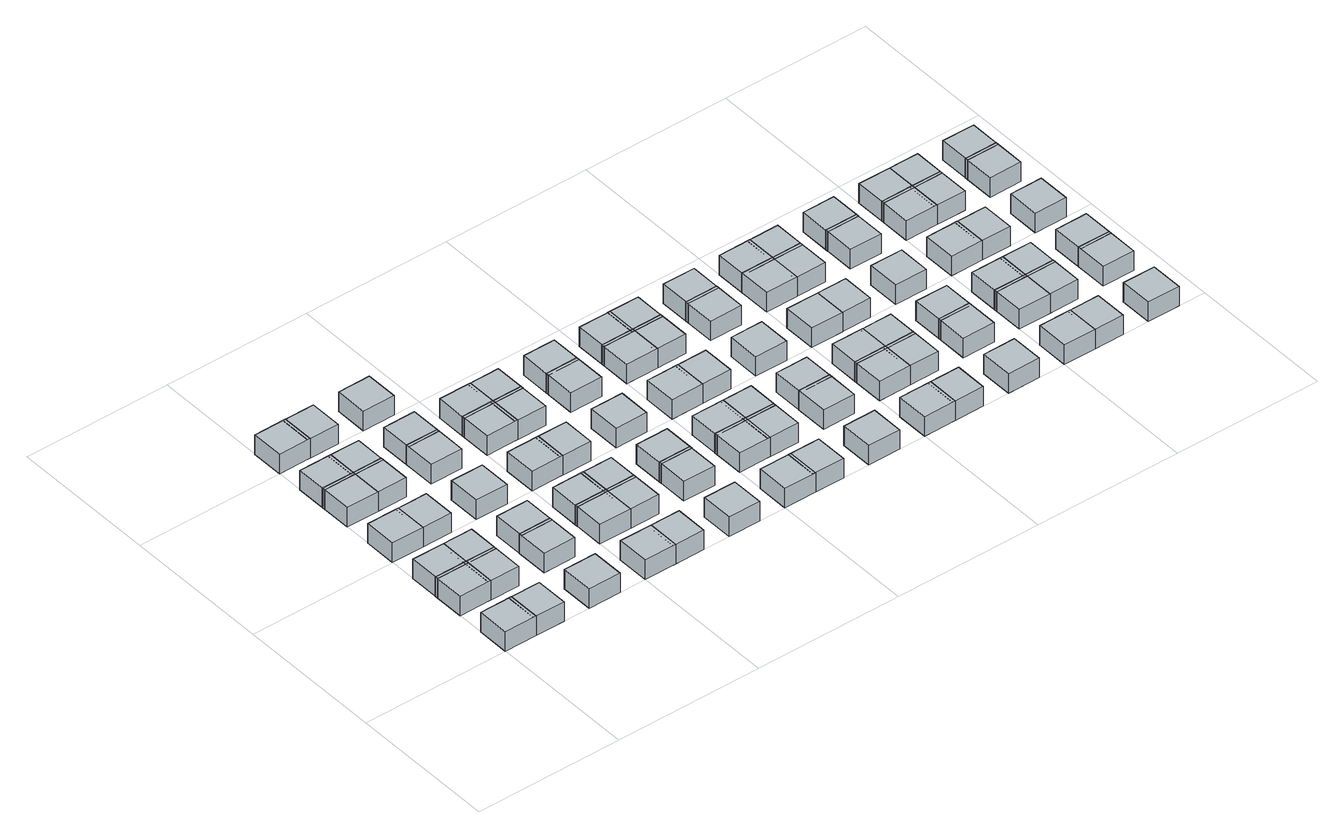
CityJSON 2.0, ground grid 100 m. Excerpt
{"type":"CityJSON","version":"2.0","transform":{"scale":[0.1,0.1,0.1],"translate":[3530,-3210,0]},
"CityObjects":{
"object1":{"type":"GenericCityObject","geometry":[{"type":"Solid","lod":"1","boundaries":[[[[0,1,2,3]],[[4,5,1,0]],[[5,6,2,1]],[[6,7,3,2]],[[7,4,0,3]],[[7,6,5,4]]]]}]},
"object2":{"type":"GenericCityObject","geometry":[{"type":"Solid","lod":"1","boundaries":[[[[8,9,10,11]],[[12,13,9,8]],[[13,14,10,9]],[[14,15,11,10]],[[15,12,8,11]],[[15,14,13,12]]]]}]},
"object3":{"type":"GenericCityObject","geometry":[{"type":"Solid","lod":"1","boundaries":[[[[16,17,18,19]],[[20,21,17,16]],[[21,22,18,17]],[[22,23,19,18]],[[23,20,16,19]],[[23,22,21,20]]]]}]},
"object4":{"type":"GenericCityObject","geometry":[{"type":"Solid","lod":"1","boundaries":[[[[24,25,26,27]],[[28,29,25,24]],[[29,30,26,25]],[[30,31,27,26]],[[31,28,24,27]],[[31,30,29,28]]]]}]},
"object5":{"type":"GenericCityObject","geometry":[{"type":"Solid","lod":"1","boundaries":[[[[32,33,34,35]],[[36,37,33,32]],[[37,38,34,33]],[[38,39,35,34]],[[39,36,32,35]],[[39,38,37,36]]]]}]},
"object6":{"type":"GenericCityObject","geometry":[{"type":"Solid","lod":"1","boundaries":[[[[40,41,42,43]],[[44,45,41,40]],[[45,46,42,41]],[[46,47,43,42]],[[47,44,40,43]],[[47,46,45,44]]]]}]},
"object7":{"type":"GenericCityObject","geometry":[{"type":"Solid","lod":"1","boundaries":[[[[48,49,50,51]],[[52,53,49,48]],[[53,54,50,49]],[[54,55,51,50]],[[55,52,48,51]],[[55,54,53,52]]]]}]},
"object8":{"type":"GenericCityObject","geometry":[{"type":"Solid","lod":"1","boundaries":[[[[56,57,58,59]],[[60,61,57,56]],[[61,62,58,57]],[[62,63,59,58]],[[63,60,56,59]],[[63,62,61,60]]]]}]},
"object9":{"type":"GenericCityObject","geometry":[{"type":"Solid","lod":"1","boundaries":[[[[64,65,66,67]],[[68,69,65,64]],[[69,70,66,65]],[[70,71,67,66]],[[71,68,64,67]],[[71,70,69,68]]]]}]},
"object10":{"type":"GenericCityObject","geometry":[{"type":"Solid","lod":"1","boundaries":[[[[72,73,74,75]],[[76,77,73,72]],[[77,78,74,73]],[[78,79,75,74]],[[79,76,72,75]],[[79,78,77,76]]]]}]},
"object11":{"type":"GenericCityObject","geometry":[{"type":"Solid","lod":"1","boundaries":[[[[80,81,82,83]],[[84,85,81,80]],[[85,86,82,81]],[[86,87,83,82]],[[87,84,80,83]],[[87,86,85,84]]]]}]},
"object12":{"type":"GenericCityObject","geometry":[{"type":"Solid","lod":"1","boundaries":[[[[88,89,90,91]],[[92,93,89,88]],[[93,94,90,89]],[[94,95,91,90]],[[95,92,88,91]],[[95,94,93,92]]]]}]},
"object13":{"type":"GenericCityObject","geometry":[{"type":"Solid","lod":"1","boundaries":[[[[96,97,98,99]],[[100,101,97,96]],[[101,102,98,97]],[[102,103,99,98]],[[103,100,96,99]],[[103,102,101,100]]]]}]},
"object14":{"type":"GenericCityObject","geometry":[{"type":"Solid","lod":"1","boundaries":[[[[104,105,106,107]],[[108,109,105,104]],[[109,110,106,105]],[[110,111,107,106]],[[111,108,104,107]],[[111,110,109,108]]]]}]},
"object15":{"type":"GenericCityObject","geometry":[{"type":"Solid","lod":"1","boundaries":[[[[112,113,114,115]],[[116,117,113,112]],[[117,118,114,113]],[[118,119,115,114]],[[119,116,112,115]],[[119,118,117,116]]]]}]},
"object16":{"type":"GenericCityObject","geometry":[{"type":"Solid","lod":"1","boundaries":[[[[120,121,122,123]],[[124,125,121,120]],[[125,126,122,121]],[[126,127,123,122]],[[127,124,120,123]],[[127,126,125,124]]]]}]},
"object17":{"type":"GenericCityObject","geometry":[{"type":"Solid","lod":"1","boundaries":[[[[128,129,130,131]],[[132,133,129,128]],[[133,134,130,129]],[[134,135,131,130]],[[135,132,128,131]],[[135,134,133,132]]]]}]},
"object18":{"type":"GenericCityObject","geometry":[{"type":"Solid","lod":"1","boundaries":[[[[136,137,138,139]],[[140,141,137,136]],[[141,142,138,137]],[[142,143,139,138]],[[143,140,136,139]],[[143,142,141,140]]]]}]},
"object19":{"type":"GenericCityObject","geometry":[{"type":"Solid","lod":"1","boundaries":[[[[144,145,146,147]],[[148,149,145,144]],[[149,150,146,145]],[[150,151,147,146]],[[151,148,144,147]],[[151,150,149,148]]]]}]},
"object20":{"type":"GenericCityObject","geometry":[{"type":"Solid","lod":"1","boundaries":[[[[152,153,154,155]],[[156,157,153,152]],[[157,158,154,153]],[[158,159,155,154]],[[159,156,152,155]],[[159,158,157,156]]]]}]},
"object21":{"type":"GenericCityObject","geometry":[{"type":"Solid","lod":"1","boundaries":[[[[160,161,162,163]],[[164,165,161,160]],[[165,166,162,161]],[[166,167,163,162]],[[167,164,160,163]],[[167,166,165,164]]]]}]},
"object22":{"type":"GenericCityObject","geometry":[{"type":"Solid","lod":"1","boundaries":[[[[168,169,170,171]],[[172,173,169,168]],[[173,174,170,169]],[[174,175,171,170]],[[175,172,168,171]],[[175,174,173,172]]]]}]},
"object23":{"type":"GenericCityObject","geometry":[{"type":"Solid","lod":"1","boundaries":[[[[176,177,178,179]],[[180,181,177,176]],[[181,182,178,177]],[[182,183,179,178]],[[183,180,176,179]],[[183,182,181,180]]]]}]},
"object24":{"type":"GenericCityObject","geometry":[{"type":"Solid","lod":"1","boundaries":[[[[184,185,186,187]],[[188,189,185,184]],[[189,190,186,185]],[[190,191,187,186]],[[191,188,184,187]],[[191,190,189,188]]]]}]},
"object25":{"type":"GenericCityObject","geometry":[{"type":"Solid","lod":"1","boundaries":[[[[192,193,194,195]],[[196,197,193,192]],[[197,198,194,193]],[[198,199,195,194]],[[199,196,192,195]],[[199,198,197,196]]]]}]},
"object26":{"type":"GenericCityObject","geometry":[{"type":"Solid","lod":"1","boundaries":[[[[200,201,202,203]],[[204,205,201,200]],[[205,206,202,201]],[[206,207,203,202]],[[207,204,200,203]],[[207,206,205,204]]]]}]},
"object27":{"type":"GenericCityObject","geometry":[{"type":"Solid","lod":"1","boundaries":[[[[208,209,210,211]],[[212,213,209,208]],[[213,214,210,209]],[[214,215,211,210]],[[215,212,208,211]],[[215,214,213,212]]]]}]},
"object28":{"type":"GenericCityObject","geometry":[{"type":"Solid","lod":"1","boundaries":[[[[216,217,218,219]],[[220,221,217,216]],[[221,222,218,217]],[[222,223,219,218]],[[223,220,216,219]],[[223,222,221,220]]]]}]},
"object29":{"type":"GenericCityObject","geometry":[{"type":"Solid","lod":"1","boundaries":[[[[224,225,226,227]],[[228,229,225,224]],[[229,230,226,225]],[[230,231,227,226]],[[231,228,224,227]],[[231,230,229,228]]]]}]},
"object30":{"type":"GenericCityObject","geometry":[{"type":"Solid","lod":"1","boundaries":[[[[232,233,234,235]],[[236,237,233,232]],[[237,238,234,233]],[[238,239,235,234]],[[239,236,232,235]],[[239,238,237,236]]]]}]},
"object31":{"type":"GenericCityObject","geometry":[{"type":"Solid","lod":"1","boundaries":[[[[240,241,242,243]],[[244,245,241,240]],[[245,246,242,241]],[[246,247,243,242]],[[247,244,240,243]],[[247,246,245,244]]]]}]},
"object32":{"type":"GenericCityObject","geometry":[{"type":"Solid","lod":"1","boundaries":[[[[248,249,250,251]],[[252,253,249,248]],[[253,254,250,249]],[[254,255,251,250]],[[255,252,248,251]],[[255,254,253,252]]]]}]},
"object33":{"type":"GenericCityObject","geometry":[{"type":"Solid","lod":"1","boundaries":[[[[256,257,258,259]],[[260,261,257,256]],[[261,262,258,257]],[[262,263,259,258]],[[263,260,256,259]],[[263,262,261,260]]]]}]},
"object34":{"type":"GenericCityObject","geometry":[{"type":"Solid","lod":"1","boundaries":[[[[264,265,266,267]],[[268,269,265,264]],[[269,270,266,265]],[[270,271,267,266]],[[271,268,264,267]],[[271,270,269,268]]]]}]},
"object35":{"type":"GenericCityObject","geometry":[{"type":"Solid","lod":"1","boundaries":[[[[272,273,274,275]],[[276,277,273,272]],[[277,278,274,273]],[[278,279,275,274]],[[279,276,272,275]],[[279,278,277,276]]]]}]},
"object36":{"type":"GenericCityObject","geometry":[{"type":"Solid","lod":"1","boundaries":[[[[280,281,282,283]],[[284,285,281,280]],[[285,286,282,281]],[[286,287,283,282]],[[287,284,280,283]],[[287,286,285,284]]]]}]},
"object37":{"type":"GenericCityObject","geometry":[{"type":"Solid","lod":"1","boundaries":[[[[288,289,290,291]],[[292,293,289,288]],[[293,294,290,289]],[[294,295,291,290]],[[295,292,288,291]],[[295,294,293,292]]]]}]},
"object38":{"type":"GenericCityObject","geometry":[{"type":"Solid","lod":"1","boundaries":[[[[296,297,298,299]],[[300,301,297,296]],[[301,302,298,297]],[[302,303,299,298]],[[303,300,296,299]],[[303,302,301,300]]]]}]},
"object39":{"type":"GenericCityObject","geometry":[{"type":"Solid","lod":"1","boundaries":[[[[304,305,306,307]],[[308,309,305,304]],[[309,310,306,305]],[[310,311,307,306]],[[311,308,304,307]],[[311,310,309,308]]]]}]},
"object40":{"type":"GenericCityObject","geometry":[{"type":"Solid","lod":"1","boundaries":[[[[312,313,314,315]],[[316,317,313,312]],[[317,318,314,313]],[[318,319,315,314]],[[319,316,312,315]],[[319,318,317,316]]]]}]},
"object41":{"type":"GenericCityObject","geometry":[{"type":"Solid","lod":"1","boundaries":[[[[320,321,322,323]],[[324,325,321,320]],[[325,326,322,321]],[[326,327,323,322]],[[327,324,320,323]],[[327,326,325,324]]]]}]},
"object42":{"type":"GenericCityObject","geometry":[{"type":"Solid","lod":"1","boundaries":[[[[328,329,330,331]],[[332,333,329,328]],[[333,334,330,329]],[[334,335,331,330]],[[335,332,328,331]],[[335,334,333,332]]]]}]},
"object43":{"type":"GenericCityObject","geometry":[{"type":"Solid","lod":"1","boundaries":[[[[336,337,338,339]],[[340,341,337,336]],[[341,342,338,337]],[[342,343,339,338]],[[343,340,336,339]],[[343,342,341,340]]]]}]},
"object44":{"type":"GenericCityObject","geometry":[{"type":"Solid","lod":"1","boundaries":[[[[344,345,346,347]],[[348,349,345,344]],[[349,350,346,345]],[[350,351,347,346]],[[351,348,344,347]],[[351,350,349,348]]]]}]},
"object45":{"type":"GenericCityObject","geometry":[{"type":"Solid","lod":"1","boundaries":[[[[352,353,354,355]],[[356,357,353,352]],[[357,358,354,353]],[[358,359,355,354]],[[359,356,352,355]],[[359,358,357,356]]]]}]},
"object46":{"type":"GenericCityObject","geometry":[{"type":"Solid","lod":"1","boundaries":[[[[360,361,362,363]],[[364,365,361,360]],[[365,366,362,361]],[[366,367,363,362]],[[367,364,360,363]],[[367,366,365,364]]]]}]},
"object47":{"type":"GenericCityObject","geometry":[{"type":"Solid","lod":"1","boundaries":[[[[368,369,370,371]],[[372,373,369,368]],[[373,374,370,369]],[[374,375,371,370]],[[375,372,368,371]],[[375,374,373,372]]]]}]},
"object48":{"type":"GenericCityObject","geometry":[{"type":"Solid","lod":"1","boundaries":[[[[376,377,378,379]],[[380,381,377,376]],[[381,382,378,377]],[[382,383,379,378]],[[383,380,376,379]],[[383,382,381,380]]]]}]},
"object49":{"type":"GenericCityObject","geometry":[{"type":"Solid","lod":"1","boundaries":[[[[384,385,386,387]],[[388,389,385,384]],[[389,390,386,385]],[[390,391,387,386]],[[391,388,384,387]],[[391,390,389,388]]]]}]},
"object50":{"type":"GenericCityObject","geometry":[{"type":"Solid","lod":"1","boundaries":[[[[392,393,394,395]],[[396,397,393,392]],[[397,398,394,393]],[[398,399,395,394]],[[399,396,392,395]],[[399,398,397,396]]]]}]},
"object51":{"type":"GenericCityObject","geometry":[{"type":"Solid","lod":"1","boundaries":[[[[400,401,402,403]],[[404,405,401,400]],[[405,406,402,401]],[[406,407,403,402]],[[407,404,400,403]],[[407,406,405,404]]]]}]},
"object52":{"type":"GenericCityObject","geometry":[{"type":"Solid","lod":"1","boundaries":[[[[408,409,410,411]],[[412,413,409,408]],[[413,414,410,409]],[[414,415,411,410]],[[415,412,408,411]],[[415,414,413,412]]]]}]},
"object53":{"type":"GenericCityObject","geometry":[{"type":"Solid","lod":"1","boundaries":[[[[416,417,418,419]],[[420,421,417,416]],[[421,422,418,417]],[[422,423,419,418]],[[423,420,416,419]],[[423,422,421,420]]]]}]},
"object54":{"type":"GenericCityObject","geometry":[{"type":"Solid","lod":"1","boundaries":[[[[424,425,426,427]],[[428,429,425,424]],[[429,430,426,425]],[[430,431,427,426]],[[431,428,424,427]],[[431,430,429,428]]]]}]},
"object55":{"type":"GenericCityObject","geometry":[{"type":"Solid","lod":"1","boundaries":[[[[432,433,434,435]],[[436,437,433,432]],[[437,438,434,433]],[[438,439,435,434]],[[439,436,432,435]],[[439,438,437,436]]]]}]},
"object56":{"type":"GenericCityObject","geometry":[{"type":"Solid","lod":"1","boundaries":[[[[440,441,442,443]],[[444,445,441,440]],[[445,446,442,441]],[[446,447,443,442]],[[447,444,440,443]],[[447,446,445,444]]]]}]},
"object57":{"type":"GenericCityObject","geometry":[{"type":"Solid","lod":"1","boundaries":[[[[448,449,450,451]],[[452,453,449,448]],[[453,454,450,449]],[[454,455,451,450]],[[455,452,448,451]],[[455,454,453,452]]]]}]},
"object58":{"type":"GenericCityObject","geometry":[{"type":"Solid","lod":"1","boundaries":[[[[456,457,458,459]],[[460,461,457,456]],[[461,462,458,457]],[[462,463,459,458]],[[463,460,456,459]],[[463,462,461,460]]]]}]},
"object59":{"type":"GenericCityObject","geometry":[{"type":"Solid","lod":"1","boundaries":[[[[464,465,466,467]],[[468,469,465,464]],[[469,470,466,465]],[[470,471,467,466]],[[471,468,464,467]],[[471,470,469,468]]]]}]},
"object60":{"type":"GenericCityObject","geometry":[{"type":"Solid","lod":"1","boundaries":[[[[472,473,474,475]],[[476,477,473,472]],[[477,478,474,473]],[[478,479,475,474]],[[479,476,472,475]],[[479,478,477,476]]]]}]},
"object61":{"type":"GenericCityObject","geometry":[{"type":"Solid","lod":"1","boundaries":[[[[480,481,482,483]],[[484,485,481,480]],[[485,486,482,481]],[[486,487,483,482]],[[487,484,480,483]],[[487,486,485,484]]]]}]},
"object62":{"type":"GenericCityObject","geometry":[{"type":"Solid","lod":"1","boundaries":[[[[488,489,490,491]],[[492,493,489,488]],[[493,494,490,489]],[[494,495,491,490]],[[495,492,488,491]],[[495,494,493,492]]]]}]},
"object63":{"type":"GenericCityObject","geometry":[{"type":"Solid","lod":"1","boundaries":[[[[496,497,498,499]],[[500,501,497,496]],[[501,502,498,497]],[[502,503,499,498]],[[503,500,496,499]],[[503,502,501,500]]]]}]},
"object64":{"type":"GenericCityObject","geometry":[{"type":"Solid","lod":"1","boundaries":[[[[504,505,506,507]],[[508,509,505,504]],[[509,510,506,505]],[[510,511,507,506]],[[511,508,504,507]],[[511,510,509,508]]]]}]},
"object65":{"type":"GenericCityObject","geometry":[{"type":"Solid","lod":"1","boundaries":[[[[512,513,514,515]],[[516,517,513,512]],[[517,518,514,513]],[[518,519,515,514]],[[519,516,512,515]],[[519,518,517,516]]]]}]},
"object66":{"type":"GenericCityObject","geometry":[{"type":"Solid","lod":"1","boundaries":[[[[520,521,522,523]],[[524,525,521,520]],[[525,526,522,521]],[[526,527,523,522]],[[527,524,520,523]],[[527,526,525,524]]]]}]},
"object67":{"type":"GenericCityObject","geometry":[{"type":"Solid","lod":"1","boundaries":[[[[528,529,530,531]],[[532,533,529,528]],[[533,534,530,529]],[[534,535,531,530]],[[535,532,528,531]],[[535,534,533,532]]]]}]},
"object68":{"type":"GenericCityObject","geometry":[{"type":"Solid","lod":"1","boundaries":[[[[536,537,538,539]],[[540,541,537,536]],[[541,542,538,537]],[[542,543,539,538]],[[543,540,536,539]],[[543,542,541,540]]]]}]},
"object69":{"type":"GenericCityObject","geometry":[{"type":"Solid","lod":"1","boundaries":[[[[544,545,546,547]],[[548,549,545,544]],[[549,550,546,545]],[[550,551,547,546]],[[551,548,544,547]],[[551,550,549,548]]]]}]},
"object70":{"type":"GenericCityObject","geometry":[{"type":"Solid","lod":"1","boundaries":[[[[552,553,554,555]],[[556,557,553,552]],[[557,558,554,553]],[[558,559,555,554]],[[559,556,552,555]],[[559,558,557,556]]]]}]},
"object71":{"type":"GenericCityObject","geometry":[{"type":"Solid","lod":"1","boundaries":[[[[560,561,562,563]],[[564,565,561,560]],[[565,566,562,561]],[[566,567,563,562]],[[567,564,560,563]],[[567,566,565,564]]]]}]},
"object72":{"type":"GenericCityObject","geometry":[{"type":"Solid","lod":"1","boundaries":[[[[568,569,570,571]],[[572,573,569,568]],[[573,574,570,569]],[[574,575,571,570]],[[575,572,568,571]],[[575,574,573,572]]]]}]},
"object73":{"type":"GenericCityObject","geometry":[{"type":"Solid","lod":"1","boundaries":[[[[576,577,578,579]],[[580,581,577,576]],[[581,582,578,577]],[[582,583,579,578]],[[583,580,576,579]],[[583,582,581,580]]]]}]},
"object74":{"type":"GenericCityObject","geometry":[{"type":"Solid","lod":"1","boundaries":[[[[584,585,586,587]],[[588,589,585,584]],[[589,590,586,585]],[[590,591,587,586]],[[591,588,584,587]],[[591,590,589,588]]]]}]},
"object75":{"type":"GenericCityObject","geometry":[{"type":"Solid","lod":"1","boundaries":[[[[592,593,594,595]],[[596,597,593,592]],[[597,598,594,593]],[[598,599,595,594]],[[599,596,592,595]],[[599,598,597,596]]]]}]},
"object76":{"type":"GenericCityObject","geometry":[{"type":"Solid","lod":"1","boundaries":[[[[600,601,602,603]],[[604,605,601,600]],[[605,606,602,601]],[[606,607,603,602]],[[607,604,600,603]],[[607,606,605,604]]]]}]},
"object77":{"type":"GenericCityObject","geometry":[{"type":"Solid","lod":"1","boundaries":[[[[608,609,610,611]],[[612,613,609,608]],[[613,614,610,609]],[[614,615,611,610]],[[615,612,608,611]],[[615,614,613,612]]]]}]},
"object78":{"type":"GenericCityObject","geometry":[{"type":"Solid","lod":"1","boundaries":[[[[616,617,618,619]],[[620,621,617,616]],[[621,622,618,617]],[[622,623,619,618]],[[623,620,616,619]],[[623,622,621,620]]]]}]},
"object79":{"type":"GenericCityObject","geometry":[{"type":"Solid","lod":"1","boundaries":[[[[624,625,626,627]],[[628,629,625,624]],[[629,630,626,625]],[[630,631,627,626]],[[631,628,624,627]],[[631,630,629,628]]]]}]},
"object80":{"type":"GenericCityObject","geometry":[{"type":"Solid","lod":"1","boundaries":[[[[632,633,634,635]],[[636,637,633,632]],[[637,638,634,633]],[[638,639,635,634]],[[639,636,632,635]],[[639,638,637,636]]]]}]},
"object81":{"type":"GenericCityObject","geometry":[{"type":"Solid","lod":"1","boundaries":[[[[640,641,642,643]],[[644,645,641,640]],[[645,646,642,641]],[[646,647,643,642]],[[647,644,640,643]],[[647,646,645,644]]]]}]},
"object82":{"type":"GenericCityObject","geometry":[{"type":"Solid","lod":"1","boundaries":[[[[648,649,650,651]],[[652,653,649,648]],[[653,654,650,649]],[[654,655,651,650]],[[655,652,648,651]],[[655,654,653,652]]]]}]},
"object83":{"type":"GenericCityObject","geometry":[{"type":"Solid","lod":"1","boundaries":[[[[656,657,658,659]],[[660,661,657,656]],[[661,662,658,657]],[[662,663,659,658]],[[663,660,656,659]],[[663,662,661,660]]]]}]},
"object84":{"type":"GenericCityObject","geometry":[{"type":"Solid","lod":"1","boundaries":[[[[664,665,666,667]],[[668,669,665,664]],[[669,670,666,665]],[[670,671,667,666]],[[671,668,664,667]],[[671,670,669,668]]]]}]},
"object85":{"type":"GenericCityObject","geometry":[{"type":"Solid","lod":"1","boundaries":[[[[672,673,674,675]],[[676,677,673,672]],[[677,678,674,673]],[[678,679,675,674]],[[679,676,672,675]],[[679,678,677,676]]]]}]},
"object86":{"type":"GenericCityObject","geometry":[{"type":"Solid","lod":"1","boundaries":[[[[680,681,682,683]],[[684,685,681,680]],[[685,686,682,681]],[[686,687,683,682]],[[687,684,680,683]],[[687,686,685,684]]]]}]},
"object87":{"type":"GenericCityObject","geometry":[{"type":"Solid","lod":"1","boundaries":[[[[688,689,690,691]],[[692,693,689,688]],[[693,694,690,689]],[[694,695,691,690]],[[695,692,688,691]],[[695,694,693,692]]]]}]},
"object88":{"type":"GenericCityObject","geometry":[{"type":"Solid","lod":"1","boundaries":[[[[696,697,698,699]],[[700,701,697,696]],[[701,702,698,697]],[[702,703,699,698]],[[703,700,696,699]],[[703,702,701,700]]]]}]},
"object89":{"type":"GenericCityObject","geometry":[{"type":"Solid","lod":"1","boundaries":[[[[704,705,706,707]],[[708,709,705,704]],[[709,710,706,705]],[[710,711,707,706]],[[711,708,704,707]],[[711,710,709,708]]]]}]},
"object90":{"type":"GenericCityObject","geometry":[{"type":"Solid","lod":"1","boundaries":[[[[712,713,714,715]],[[716,717,713,712]],[[717,718,714,713]],[[718,719,715,714]],[[719,716,712,715]],[[719,718,717,716]]]]}]},
"object91":{"type":"GenericCityObject","geometry":[{"type":"Solid","lod":"1","boundaries":[[[[720,721,722,723]],[[724,725,721,720]],[[725,726,722,721]],[[726,727,723,722]],[[727,724,720,723]],[[727,726,725,724]]]]}]},
"object92":{"type":"GenericCityObject","geometry":[{"type":"Solid","lod":"1","boundaries":[[[[728,729,730,731]],[[732,733,729,728]],[[733,734,730,729]],[[734,735,731,730]],[[735,732,728,731]],[[735,734,733,732]]]]}]},
"object93":{"type":"GenericCityObject","geometry":[{"type":"Solid","lod":"1","boundaries":[[[[736,737,738,739]],[[740,741,737,736]],[[741,742,738,737]],[[742,743,739,738]],[[743,740,736,739]],[[743,742,741,740]]]]}]}
},
"vertices":[
[0,0,0],[220,0,0],[220,220,0],[0,220,0],[0,0,140],[220,0,140],[220,220,140],[0,220,140],
[0,400,0],[220,400,0],[220,620,0],[0,620,0],[0,400,140],[220,400,140],[220,620,140],[0,620,140],
[0,600,0],[220,600,0],[220,820,0],[0,820,0],[0,600,140],[220,600,140],[220,820,140],[0,820,140],
[200,0,0],[420,0,0],[420,220,0],[200,220,0],[200,0,140],[420,0,140],[420,220,140],[200,220,140],
[0,1000,0],[220,1000,0],[220,1220,0],[0,1220,0],[0,1000,140],[220,1000,140],[220,1220,140],[0,1220,140],
[200,400,0],[420,400,0],[420,620,0],[200,620,0],[200,400,140],[420,400,140],[420,620,140],[200,620,140],
[200,600,0],[420,600,0],[420,820,0],[200,820,0],[200,600,140],[420,600,140],[420,820,140],[200,820,140],
[0,1400,0],[220,1400,0],[220,1620,0],[0,1620,0],[0,1400,140],[220,1400,140],[220,1620,140],[0,1620,140],
[0,1600,0],[220,1600,0],[220,1820,0],[0,1820,0],[0,1600,140],[220,1600,140],[220,1820,140],[0,1820,140],
[200,1000,0],[420,1000,0],[420,1220,0],[200,1220,0],[200,1000,140],[420,1000,140],[420,1220,140],[200,1220,140],
[600,0,0],[820,0,0],[820,220,0],[600,220,0],[600,0,140],[820,0,140],[820,220,140],[600,220,140],
[0,2000,0],[220,2000,0],[220,2220,0],[0,2220,0],[0,2000,140],[220,2000,140],[220,2220,140],[0,2220,140],
[200,1400,0],[420,1400,0],[420,1620,0],[200,1620,0],[200,1400,140],[420,1400,140],[420,1620,140],[200,1620,140],
[200,1600,0],[420,1600,0],[420,1820,0],[200,1820,0],[200,1600,140],[420,1600,140],[420,1820,140],[200,1820,140],
[600,400,0],[820,400,0],[820,620,0],[600,620,0],[600,400,140],[820,400,140],[820,620,140],[600,620,140],
[600,600,0],[820,600,0],[820,820,0],[600,820,0],[600,600,140],[820,600,140],[820,820,140],[600,820,140],
[200,2000,0],[420,2000,0],[420,2220,0],[200,2220,0],[200,2000,140],[420,2000,140],[420,2220,140],[200,2220,140],
[600,1000,0],[820,1000,0],[820,1220,0],[600,1220,0],[600,1000,140],[820,1000,140],[820,1220,140],[600,1220,140],
[1000,0,0],[1220,0,0],[1220,220,0],[1000,220,0],[1000,0,140],[1220,0,140],[1220,220,140],[1000,220,140],
[600,1400,0],[820,1400,0],[820,1620,0],[600,1620,0],[600,1400,140],[820,1400,140],[820,1620,140],[600,1620,140],
[600,1600,0],[820,1600,0],[820,1820,0],[600,1820,0],[600,1600,140],[820,1600,140],[820,1820,140],[600,1820,140],
[1000,400,0],[1220,400,0],[1220,620,0],[1000,620,0],[1000,400,140],[1220,400,140],[1220,620,140],[1000,620,140],
[1000,600,0],[1220,600,0],[1220,820,0],[1000,820,0],[1000,600,140],[1220,600,140],[1220,820,140],[1000,820,140],
[1200,0,0],[1420,0,0],[1420,220,0],[1200,220,0],[1200,0,140],[1420,0,140],[1420,220,140],[1200,220,140],
[600,2000,0],[820,2000,0],[820,2220,0],[600,2220,0],[600,2000,140],[820,2000,140],[820,2220,140],[600,2220,140],
[1000,1000,0],[1220,1000,0],[1220,1220,0],[1000,1220,0],[1000,1000,140],[1220,1000,140],[1220,1220,140],[1000,1220,140],
[1200,400,0],[1420,400,0],[1420,620,0],[1200,620,0],[1200,400,140],[1420,400,140],[1420,620,140],[1200,620,140],
[1200,600,0],[1420,600,0],[1420,820,0],[1200,820,0],[1200,600,140],[1420,600,140],[1420,820,140],[1200,820,140],
[1000,1400,0],[1220,1400,0],[1220,1620,0],[1000,1620,0],[1000,1400,140],[1220,1400,140],[1220,1620,140],[1000,1620,140],
[1000,1600,0],[1220,1600,0],[1220,1820,0],[1000,1820,0],[1000,1600,140],[1220,1600,140],[1220,1820,140],[1000,1820,140],
[1200,1000,0],[1420,1000,0],[1420,1220,0],[1200,1220,0],[1200,1000,140],[1420,1000,140],[1420,1220,140],[1200,1220,140],
[1600,0,0],[1820,0,0],[1820,220,0],[1600,220,0],[1600,0,140],[1820,0,140],[1820,220,140],[1600,220,140],
[1200,1400,0],[1420,1400,0],[1420,1620,0],[1200,1620,0],[1200,1400,140],[1420,1400,140],[1420,1620,140],[1200,1620,140],
[1200,1600,0],[1420,1600,0],[1420,1820,0],[1200,1820,0],[1200,1600,140],[1420,1600,140],[1420,1820,140],[1200,1820,140],
[1600,400,0],[1820,400,0],[1820,620,0],[1600,620,0],[1600,400,140],[1820,400,140],[1820,620,140],[1600,620,140],
[1600,600,0],[1820,600,0],[1820,820,0],[1600,820,0],[1600,600,140],[1820,600,140],[1820,820,140],[1600,820,140],
[1600,1000,0],[1820,1000,0],[1820,1220,0],[1600,1220,0],[1600,1000,140],[1820,1000,140],[1820,1220,140],[1600,1220,140],
[2000,0,0],[2220,0,0],[2220,220,0],[2000,220,0],[2000,0,140],[2220,0,140],[2220,220,140],[2000,220,140],
[1600,1400,0],[1820,1400,0],[1820,1620,0],[1600,1620,0],[1600,1400,140],[1820,1400,140],[1820,1620,140],[1600,1620,140],
[1600,1600,0],[1820,1600,0],[1820,1820,0],[1600,1820,0],[1600,1600,140],[1820,1600,140],[1820,1820,140],[1600,1820,140],
[2000,400,0],[2220,400,0],[2220,620,0],[2000,620,0],[2000,400,140],[2220,400,140],[2220,620,140],[2000,620,140],
[2000,600,0],[2220,600,0],[2220,820,0],[2000,820,0],[2000,600,140],[2220,600,140],[2220,820,140],[2000,820,140],
[2200,0,0],[2420,0,0],[2420,220,0],[2200,220,0],[2200,0,140],[2420,0,140],[2420,220,140],[2200,220,140],
[2000,1000,0],[2220,1000,0],[2220,1220,0],[2000,1220,0],[2000,1000,140],[2220,1000,140],[2220,1220,140],[2000,1220,140],
[2200,400,0],[2420,400,0],[2420,620,0],[2200,620,0],[2200,400,140],[2420,400,140],[2420,620,140],[2200,620,140],
[2200,600,0],[2420,600,0],[2420,820,0],[2200,820,0],[2200,600,140],[2420,600,140],[2420,820,140],[2200,820,140],
[2000,1400,0],[2220,1400,0],[2220,1620,0],[2000,1620,0],[2000,1400,140],[2220,1400,140],[2220,1620,140],[2000,1620,140],
[2000,1600,0],[2220,1600,0],[2220,1820,0],[2000,1820,0],[2000,1600,140],[2220,1600,140],[2220,1820,140],[2000,1820,140],
[2200,1000,0],[2420,1000,0],[2420,1220,0],[2200,1220,0],[2200,1000,140],[2420,1000,140],[2420,1220,140],[2200,1220,140],
[2600,0,0],[2820,0,0],[2820,220,0],[2600,220,0],[2600,0,140],[2820,0,140],[2820,220,140],[2600,220,140],
[2200,1400,0],[2420,1400,0],[2420,1620,0],[2200,1620,0],[2200,1400,140],[2420,1400,140],[2420,1620,140],[2200,1620,140],
[2200,1600,0],[2420,1600,0],[2420,1820,0],[2200,1820,0],[2200,1600,140],[2420,1600,140],[2420,1820,140],[2200,1820,140],
[2600,400,0],[2820,400,0],[2820,620,0],[2600,620,0],[2600,400,140],[2820,400,140],[2820,620,140],[2600,620,140],
[2600,600,0],[2820,600,0],[2820,820,0],[2600,820,0],[2600,600,140],[2820,600,140],[2820,820,140],[2600,820,140],
[2600,1000,0],[2820,1000,0],[2820,1220,0],[2600,1220,0],[2600,1000,140],[2820,1000,140],[2820,1220,140],[2600,1220,140],
[3000,0,0],[3220,0,0],[3220,220,0],[3000,220,0],[3000,0,140],[3220,0,140],[3220,220,140],[3000,220,140],
[2600,1400,0],[2820,1400,0],[2820,1620,0],[2600,1620,0],[2600,1400,140],[2820,1400,140],[2820,1620,140],[2600,1620,140],
[2600,1600,0],[2820,1600,0],[2820,1820,0],[2600,1820,0],[2600,1600,140],[2820,1600,140],[2820,1820,140],[2600,1820,140],
[3000,400,0],[3220,400,0],[3220,620,0],[3000,620,0],[3000,400,140],[3220,400,140],[3220,620,140],[3000,620,140],
[3000,600,0],[3220,600,0],[3220,820,0],[3000,820,0],[3000,600,140],[3220,600,140],[3220,820,140],[3000,820,140],
[3200,0,0],[3420,0,0],[3420,220,0],[3200,220,0],[3200,0,140],[3420,0,140],[3420,220,140],[3200,220,140],
[3000,1000,0],[3220,1000,0],[3220,1220,0],[3000,1220,0],[3000,1000,140],[3220,1000,140],[3220,1220,140],[3000,1220,140],
[3200,400,0],[3420,400,0],[3420,620,0],[3200,620,0],[3200,400,140],[3420,400,140],[3420,620,140],[3200,620,140],
[3200,600,0],[3420,600,0],[3420,820,0],[3200,820,0],[3200,600,140],[3420,600,140],[3420,820,140],[3200,820,140],
[3000,1400,0],[3220,1400,0],[3220,1620,0],[3000,1620,0],[3000,1400,140],[3220,1400,140],[3220,1620,140],[3000,1620,140],
[3000,1600,0],[3220,1600,0],[3220,1820,0],[3000,1820,0],[3000,1600,140],[3220,1600,140],[3220,1820,140],[3000,1820,140],
[3200,1000,0],[3420,1000,0],[3420,1220,0],[3200,1220,0],[3200,1000,140],[3420,1000,140],[3420,1220,140],[3200,1220,140],
[3600,0,0],[3820,0,0],[3820,220,0],[3600,220,0],[3600,0,140],[3820,0,140],[3820,220,140],[3600,220,140],
[3200,1400,0],[3420,1400,0],[3420,1620,0],[3200,1620,0],[3200,1400,140],[3420,1400,140],[3420,1620,140],[3200,1620,140],
[3200,1600,0],[3420,1600,0],[3420,1820,0],[3200,1820,0],[3200,1600,140],[3420,1600,140],[3420,1820,140],[3200,1820,140],
[3600,400,0],[3820,400,0],[3820,620,0],[3600,620,0],[3600,400,140],[3820,400,140],[3820,620,140],[3600,620,140],
[3600,600,0],[3820,600,0],[3820,820,0],[3600,820,0],[3600,600,140],[3820,600,140],[3820,820,140],[3600,820,140],
[3600,1000,0],[3820,1000,0],[3820,1220,0],[3600,1220,0],[3600,1000,140],[3820,1000,140],[3820,1220,140],[3600,1220,140],
[4000,0,0],[4220,0,0],[4220,220,0],[4000,220,0],[4000,0,140],[4220,0,140],[4220,220,140],[4000,220,140],
[3600,1400,0],[3820,1400,0],[3820,1620,0],[3600,1620,0],[3600,1400,140],[3820,1400,140],[3820,1620,140],[3600,1620,140],
[3600,1600,0],[3820,1600,0],[3820,1820,0],[3600,1820,0],[3600,1600,140],[3820,1600,140],[3820,1820,140],[3600,1820,140],
[4000,400,0],[4220,400,0],[4220,620,0],[4000,620,0],[4000,400,140],[4220,400,140],[4220,620,140],[4000,620,140],
[4000,600,0],[4220,600,0],[4220,820,0],[4000,820,0],[4000,600,140],[4220,600,140],[4220,820,140],[4000,820,140],
[4200,0,0],[4420,0,0],[4420,220,0],[4200,220,0],[4200,0,140],[4420,0,140],[4420,220,140],[4200,220,140],
[4000,1000,0],[4220,1000,0],[4220,1220,0],[4000,1220,0],[4000,1000,140],[4220,1000,140],[4220,1220,140],[4000,1220,140],
[4200,400,0],[4420,400,0],[4420,620,0],[4200,620,0],[4200,400,140],[4420,400,140],[4420,620,140],[4200,620,140],
[4200,600,0],[4420,600,0],[4420,820,0],[4200,820,0],[4200,600,140],[4420,600,140],[4420,820,140],[4200,820,140],
[4000,1400,0],[4220,1400,0],[4220,1620,0],[4000,1620,0],[4000,1400,140],[4220,1400,140],[4220,1620,140],[4000,1620,140],
[4000,1600,0],[4220,1600,0],[4220,1820,0],[4000,1820,0],[4000,1600,140],[4220,1600,140],[4220,1820,140],[4000,1820,140],
[4200,1000,0],[4420,1000,0],[4420,1220,0],[4200,1220,0],[4200,1000,140],[4420,1000,140],[4420,1220,140],[4200,1220,140],
[4600,0,0],[4820,0,0],[4820,220,0],[4600,220,0],[4600,0,140],[4820,0,140],[4820,220,140],[4600,220,140],
[4200,1400,0],[4420,1400,0],[4420,1620,0],[4200,1620,0],[4200,1400,140],[4420,1400,140],[4420,1620,140],[4200,1620,140],
[4200,1600,0],[4420,1600,0],[4420,1820,0],[4200,1820,0],[4200,1600,140],[4420,1600,140],[4420,1820,140],[4200,1820,140],
[4600,400,0],[4820,400,0],[4820,620,0],[4600,620,0],[4600,400,140],[4820,400,140],[4820,620,140],[4600,620,140],
[4600,600,0],[4820,600,0],[4820,820,0],[4600,820,0],[4600,600,140],[4820,600,140],[4820,820,140],[4600,820,140],
[4600,1000,0],[4820,1000,0],[4820,1220,0],[4600,1220,0],[4600,1000,140],[4820,1000,140],[4820,1220,140],[4600,1220,140],
[4600,1400,0],[4820,1400,0],[4820,1620,0],[4600,1620,0],[4600,1400,140],[4820,1400,140],[4820,1620,140],[4600,1620,140],
[4600,1600,0],[4820,1600,0],[4820,1820,0],[4600,1820,0],[4600,1600,140],[4820,1600,140],[4820,1820,140],[4600,1820,140]
]}
